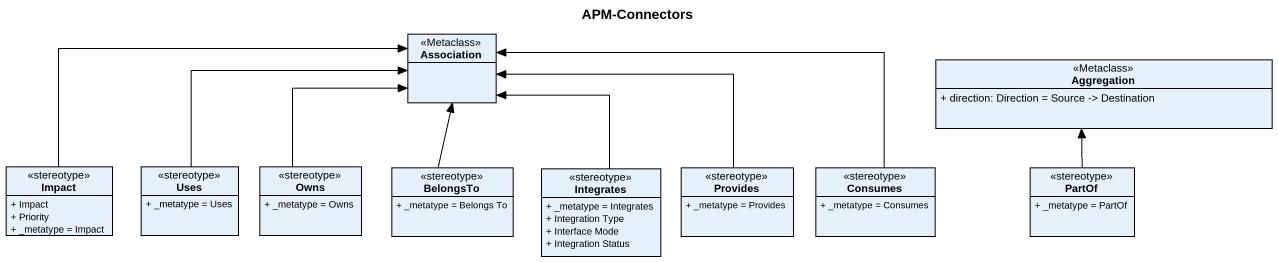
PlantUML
@startuml
title APM-Connectors
hide circle
hide empty members
skinparam classAttributeIconSize 0
class Association <<Metaclass>>
class Aggregation <<Metaclass>> {
  + direction: Direction = Source -> Destination
}
class Impact <<stereotype>> {
  + Impact
  + Priority
  + _metatype = Impact
}
class Uses <<stereotype>> {
  + _metatype = Uses
}
class Owns <<stereotype>> {
  + _metatype = Owns
}
class BelongsTo <<stereotype>> {
  + _metatype = Belongs To
}
class Integrates <<stereotype>> {
  + _metatype = Integrates
  + Integration Type
  + Interface Mode
  + Integration Status
}
class Provides <<stereotype>> {
  + _metatype = Provides
}
class Consumes <<stereotype>> {
  + _metatype = Consumes
}
class PartOf <<stereotype>> {
  + _metatype = PartOf
}
Impact -right-> Association
Uses -right-> Association
Owns -up-> Association
BelongsTo -up-> Association
Integrates -up-> Association
Provides -left-> Association
Consumes -left-> Association
PartOf -up-> Aggregation
@enduml
